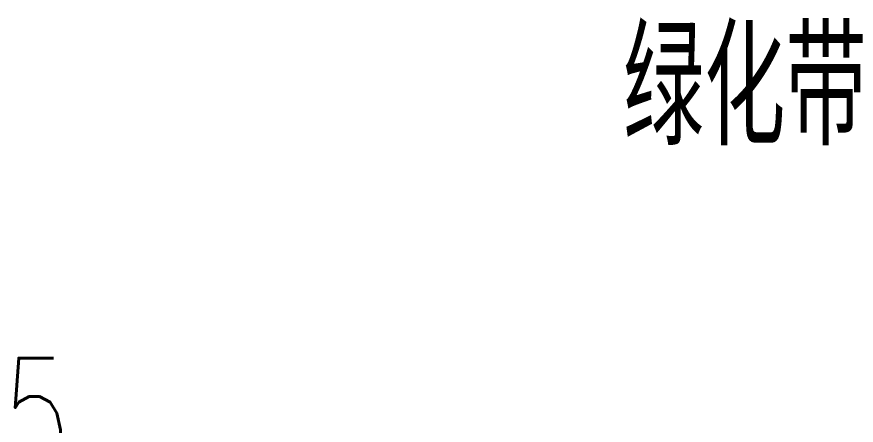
# Model space of a CAD drawing. Extents: x -1568 to -728, y -1287 to -990.
# Drawn here: x -1382.94 to -1361.23, y -1112.76 to -1102.19 of the extents above; entities that cross this region are included whole.
import ezdxf

# ---------------------------------------------------------------- set-up
doc = ezdxf.new("R2010")
doc.units = 0
doc.header["$LTSCALE"] = 5
doc.layers.get('Defpoints').update_dxf_attribs({"linetype": 'CONTINUOUS'})
doc.layers.add('文字', color=7, linetype='CONTINUOUS')
doc.layers.add('标注', color=4, linetype='CONTINUOUS', lineweight=15)
doc.styles.get("Standard").update_dxf_attribs({"font": 'simplex1.shx', "width": 0.7, "bigfont": 'hztxt.shx'})
doc.dimstyles.new('比例1：200', dxfattribs={"dimtxt": 3, "dimasz": 2, "dimexe": 2, "dimexo": 1, "dimgap": 1, "dimtad": 1, "dimlfac": 20, "dimzin": 13, "dimdsep": 46, "dimtxsty": 'Standard', "dimcen": -0.09, "dimclrd": 256, "dimclre": 256, "dimclrt": 7, "dimaunit": 1, "dimadec": 0, "dimazin": 2, "dimtfac": 0.0005, "dimtix": 1, "dimtmove": 2, "dimatfit": 3, "dimfxl": 0, "dimtolj": 1, "dimtzin": 13, "dimlwd": -1, "dimlwe": -1, "dimarcsym": 0})

# ---------------------------------------------------------------- blocks, each defined once
blk = doc.blocks.new('*D79')
at = {"layer": 'Defpoints', "color": 0}
for p in [(-1417.019, -1111.776), (-1353.269, -1111.776), (-1353.269, -1115.022)]:
    blk.add_point(p, dxfattribs=at)
at = {"layer": '标注'}
for p, q in [((-1417.019, -1112.776), (-1417.019, -1117.022)), ((-1353.269, -1112.776), (-1353.269, -1117.022)), ((-1415.019, -1115.022), (-1355.269, -1115.022))]:
    blk.add_line(p, q, dxfattribs=at)
for points in [[(-1415.019, -1114.688), (-1415.019, -1115.355), (-1417.019, -1115.022)], [(-1355.269, -1114.688), (-1355.269, -1115.355), (-1353.269, -1115.022)]]:
    blk.add_solid(points, dxfattribs=at)
at = {"layer": '标注', "color": 7, "insert": (-1385.144, -1112.522), "char_height": 3, "attachment_point": 5}
blk.add_mtext('\\A1;1275', dxfattribs=at)

msp = doc.modelspace()

# ---------------------------------------------------------------- texts
at = {"layer": '文字', "width": 0.7}
msp.add_text('绿化带渗管', height=3, dxfattribs=at).set_placement((-1367.25876, -1105.51712))

# ---------------------------------------------------------------- dimensions: what is measured, and where the dimension line sits
at = {"layer": '标注'}
dim = msp.add_linear_dim(base=(-1353.26889, -1115.02183), p1=(-1417.01889, -1111.77592), p2=(-1353.26889, -1111.77592), dimstyle='比例1：200', dxfattribs=at)
dim.commit()
dim.dimension.update_dxf_attribs({"geometry": '*D79', "text_midpoint": (-1385.14389, -1112.52183)})

doc.saveas('drawing.dxf')
